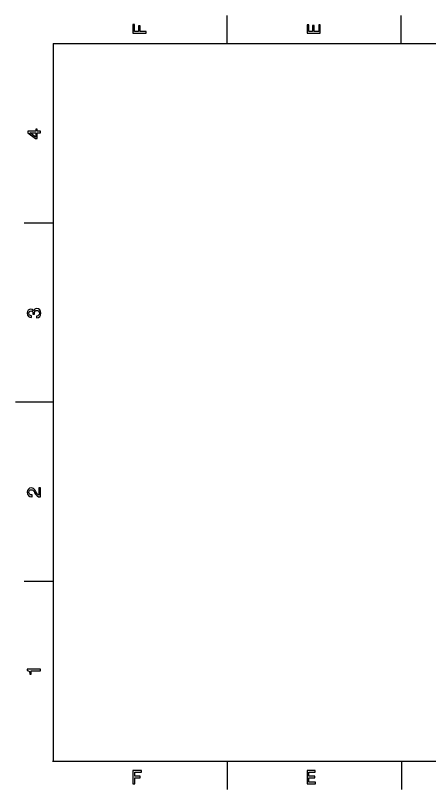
# Model space of a CAD drawing. Extents: x 0 to 841, y -370 to 225.
# Drawn here: x 0 to 312, y -363 to 218 of the extents above; entities that cross this region are included whole.
import ezdxf

# ---------------------------------------------------------------- set-up
doc = ezdxf.new("R2010")
doc.units = 0
doc.layers.get('0').update_dxf_attribs({"linetype": 'CONTINUOUS'})

msp = doc.modelspace()

# ---------------------------------------------------------------- linework, layer by layer
at = {"color": 7}
for points in [[(159.631792, 197.057843), (159.631792, 218.434405)], [(290.496047, 197.057843), (290.496047, 218.434405)], [(28.757038, 197.475968), (28.757038, -341.531975)], [(814.122369, 197.052219), (28.75953, 197.052219)], [(28.346457, 62.489987), (7.086614, 62.489987)], [(28.825894, -72.16413), (0.496058, -72.16413)], [(28.346457, -206.801352), (7.086614, -206.801352)], [(28.33385, -341.943084), (812.705584, -341.943084)], [(159.709606, -341.943084), (159.709606, -363.202926)], [(290.573858, -341.943084), (290.573858, -363.202926)]]:
    msp.add_lwpolyline(points, dxfattribs=at)
for points in [[(98.739213, 205.14353), (98.739213, 206.473036), (94.178268, 206.473036), (94.178268, 210.64742), (92.993386, 210.64742), (92.993386, 206.473036), (90.019843, 206.473036), (90.019843, 211.605218), (88.817953, 211.605218), (88.817953, 205.14353), (98.739213, 205.14353)], [(229.606299, 205.14353), (229.606299, 211.433666), (228.407244, 211.433666), (228.407244, 206.458778), (225.045354, 206.458778), (225.045354, 210.890491), (223.860472, 210.890491), (223.860472, 206.458778), (220.886929, 206.458778), (220.886929, 211.319316), (219.685039, 211.319316), (219.685039, 205.14353), (229.606299, 205.14353)], [(19.369729, 130.275436), (19.369729, 131.562081), (16.910872, 131.562081), (16.910872, 132.977137), (15.767206, 132.977137), (15.767206, 131.562081), (9.662882, 131.562081), (9.662882, 130.260979), (15.652828, 125.915184), (16.910872, 125.915184), (16.910872, 130.275436), (19.369729, 130.275436)], [(15.767206, 127.11594), (11.321206, 130.275436), (15.767206, 130.275436), (15.767206, 127.11594)], [(16.253263, -8.730485), (16.353326, -8.730485), (17.72572, -8.500879), (18.755008, -7.829068), (19.412617, -6.771745), (19.65566, -5.37143), (19.412617, -3.883241), (18.783609, -2.769226), (17.782923, -2.054895), (16.496277, -1.796942), (15.652828, -1.910328), (14.966646, -2.224974), (14.437701, -2.740879), (14.051707, -3.426863), (13.279748, -2.4971), (12.050306, -2.168281), (10.935241, -2.383714), (10.091792, -2.998832), (9.562847, -3.999462), (9.377008, -5.37143), (9.605735, -6.658359), (10.234743, -7.644816), (11.235458, -8.288281), (12.564964, -8.500879), (12.665027, -8.500879), (12.665027, -7.228123), (11.750088, -7.114737), (11.092479, -6.743399), (10.692198, -6.142454), (10.549247, -5.300564), (10.663625, -4.555052), (10.963843, -4.013635), (11.449899, -3.684816), (12.10748, -3.554422), (12.807978, -3.684816), (13.279748, -4.027808), (13.56565, -4.625919), (13.651427, -5.442296), (13.63714, -6.000722), (14.766491, -6.000722), (14.737918, -5.300564), (14.866583, -4.399147), (15.20966, -3.727336), (15.767206, -3.327651), (16.496277, -3.183084), (17.325439, -3.341824), (17.940161, -3.755682), (18.326154, -4.41332), (18.454819, -5.283556), (18.311839, -6.184974), (17.882986, -6.842611), (17.196775, -7.25647), (16.253263, -7.41521), (16.253263, -8.730485)], [(19.369729, -143.376155), (19.369729, -136.555997), (18.140315, -136.555997), (18.140315, -141.944659), (17.468391, -141.644186), (16.910872, -141.131115), (15.895871, -139.543714), (15.466989, -138.698989), (14.852268, -137.757887), (14.137483, -137.086076), (13.294035, -136.69773), (12.336208, -136.555997), (11.135367, -136.799777), (10.191855, -137.471588), (9.59142, -138.500564), (9.37698, -139.830013), (9.620022, -141.201982), (10.291918, -142.245131), (11.364094, -142.916942), (12.779376, -143.146548), (12.979531, -143.146548), (12.979531, -141.845446), (12.865153, -141.845446), (11.893039, -141.717887), (11.178255, -141.329541), (10.7208, -140.717257), (10.563534, -139.900879), (10.706485, -139.073163), (11.063877, -138.458045), (11.621424, -138.055525), (12.321921, -137.913793), (12.979531, -138.013005), (13.537049, -138.285131), (14.023106, -138.744344), (14.451987, -139.3708), (14.909443, -140.215525), (15.79578, -141.61584), (16.73932, -142.602296), (17.882986, -143.189068), (19.326841, -143.376155), (19.369729, -143.376155)], [(19.369729, -274.112848), (19.369729, -272.811745), (9.377008, -272.811745), (9.377008, -273.784029), (10.249058, -274.041982), (10.835178, -274.555052), (11.178283, -275.343084), (11.292633, -276.428753), (12.307635, -276.428753), (12.307635, -274.112848), (19.369729, -274.112848)], [(88.817839, -358.950958), (90.147345, -358.950958), (90.147345, -354.390013), (94.321729, -354.390013), (94.321729, -353.205131), (90.147345, -353.205131), (90.147345, -350.231588), (95.279528, -350.231588), (95.279528, -349.029698), (88.817839, -349.029698), (88.817839, -358.950958)], [(219.685096, -358.950958), (225.975231, -358.950958), (225.975231, -357.751903), (221.000343, -357.751903), (221.000343, -354.390013), (225.432057, -354.390013), (225.432057, -353.205131), (221.000343, -353.205131), (221.000343, -350.231588), (225.860882, -350.231588), (225.860882, -349.029698), (219.685096, -349.029698), (219.685096, -358.950958)]]:
    msp.add_lwpolyline(points, close=True, dxfattribs=at)

doc.saveas('drawing.dxf')
